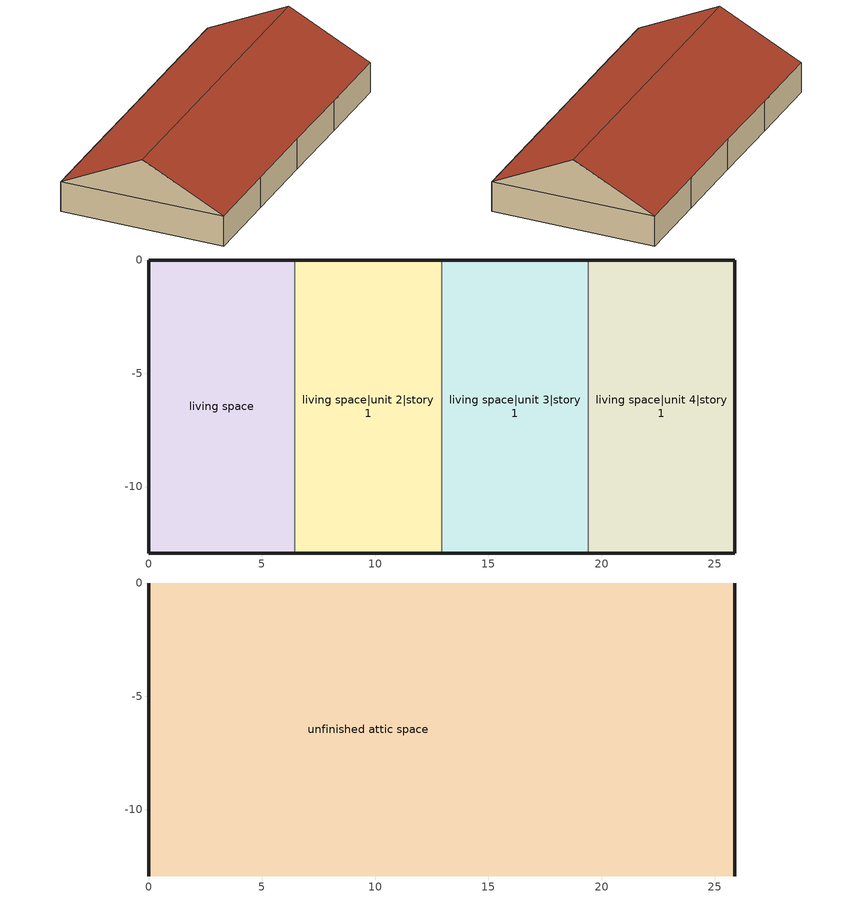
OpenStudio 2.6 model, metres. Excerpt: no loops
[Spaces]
living space
 floor foundation: 0,-12.93 0,0 6.47,0 6.47,-12.93 z0
 wall outside: 6.47,0 0,0 0,-12.93 6.47,-12.93 z0:2.44
 wall to living space|unit 2|story 1: 6.47,-12.93 6.47,0 z0:2.44
living space|unit 2|story 1
 floor foundation: 6.47,-12.93 6.47,0 12.93,0 12.93,-12.93 z0
 wall outside: 6.47,-12.93 12.93,-12.93 / 12.93,0 6.47,0 z0:2.44
 wall to living space|unit 3|story 1: 12.93,-12.93 12.93,0 z0:2.44
living space|unit 3|story 1
 floor foundation: 12.93,-12.93 12.93,0 19.4,0 19.4,-12.93 z0
 wall outside: 12.93,-12.93 19.4,-12.93 / 19.4,0 12.93,0 z0:2.44
 wall to living space|unit 4|story 1: 19.4,-12.93 19.4,0 z0:2.44
living space|unit 4|story 1
 floor foundation: 19.4,-12.93 19.4,0 25.86,0 25.86,-12.93 z0
 wall outside: 19.4,-12.93 25.86,-12.93 25.86,0 19.4,0 z0:2.44
unfinished attic space
 floor to living space: 6.47,0 6.47,-12.93 0,-12.93 0,0 z2.44
 floor to living space|unit 2|story 1: 12.93,0 12.93,-12.93 6.47,-12.93 6.47,0 z2.44
 floor to living space|unit 4|story 1: 25.86,0 25.86,-12.93 19.4,-12.93 19.4,0 z2.44
 floor to living space|unit 3|story 1: 19.4,0 19.4,-12.93 12.93,-12.93 12.93,0 z2.44
 wall outside: 0,-6.47,5.67 0,0,2.44 0,-12.93,2.44; 25.86,-6.47,5.67 25.86,-12.93,2.44 25.86,0,2.44
 roof outside: 0,-6.47,5.67 25.86,-6.47,5.67 25.86,0,2.44 0,0,2.44; 25.86,-6.47,5.67 0,-6.47,5.67 0,-12.93,2.44 25.86,-12.93,2.44
[Building]
Building 1: North Axis {deg}=0; Standards Number of Stories=1; Standards Number of Above Ground Stories=1; Standards Building Type=singlefamilyattached; Standards Number of Living Units=4
[Site]
Denver Intl Ap_CO_USA: Latitude {deg}=39.83; Longitude {deg}=-104.65; Time Zone {hr}=-7; Elevation {m}=1650
[ClimateZones]
Climate Zone Institution Name 2=Building America; Climate Zone Document Year 2=0; Climate Zone Value 2=Cold
[Site:WaterMainsTemperature]
Calculation Method=Correlation; Annual Average Outdoor Air Temperature {C}=10.8753; Maximum Difference In Monthly Average Outdoor Air Temperatures {deltaC}=23.1524
[Site:GroundTemperature:Deep]
10.8753, 10.8753, 10.8753, 10.8753, 10.8753, 10.8753, 10.8753, 10.8753, 10.8753, 10.8753, 10.8753, 10.8753
[ThermalZone] Use Ideal Air Loads=No
Name | Thermostat
living zone | living zone temperature setpoint
living zone|unit 2 | living zone|unit 2 temperature setpoint
living zone|unit 3 | living zone|unit 3 temperature setpoint
living zone|unit 4 | living zone|unit 4 temperature setpoint
unfinished attic zone
[Sizing:Zone]
unfinished attic zone: Zone Cooling Design Supply Air Temperature Input Method=SupplyAirTemperature; Zone Cooling Design Supply Air Temperature {C}=14; Zone Cooling Design Supply Air Temperature Difference {deltaC}=11.11; Zone Heating Design Supply Air Temperature Input Method=SupplyAirTemperature; Zone Heating Design Supply Air Temperature {C}=40; Zone Heating Design Supply Air Temperature Difference {deltaC}=11.11; Zone Cooling Design Supply Air Humidity Ratio {kg-H2O/kg-air}=0.0085; Zone Heating Design Supply Air Humidity Ratio {kg-H2O/kg-air}=0.008; Cooling Design Air Flow Method=DesignDay; Heating Design Air Flow Method=DesignDay; Account for Dedicated Outdoor Air System=No; Dedicated Outdoor Air System Control Strategy=NeutralSupplyAir; Dedicated Outdoor Air Low Setpoint Temperature for Design {C}=autosize; Dedicated Outdoor Air High Setpoint Temperature for Design {C}=autosize
[Space]
Name | Space Type | Thermal Zone | Building Unit
living space | Space Type 1 | living zone | unit 1
living space|unit 2|story 1 | Space Type 1 | living zone|unit 2 | unit 2
living space|unit 3|story 1 | Space Type 1 | living zone|unit 3 | unit 3
living space|unit 4|story 1 | Space Type 1 | living zone|unit 4 | unit 4
unfinished attic space | Space Type 2 | unfinished attic zone
[SpaceType]
Name | Standards Space Type
Space Type 1 | living
Space Type 2 | unfinished attic
[BuildingUnit] Building Unit Type=Residential
unit 1; unit 2; unit 3; unit 4
[GroundHeatExchanger:Vertical] Maximum Flow Rate {m3/s}=0.0033; Number of Bore Holes=120; Bore Hole Length {m}=76.2; Bore Hole Radius {m}=0.0635; Ground Thermal Conductivity {W/m-K}=1.0386; Ground Thermal Heat Capacity {J/m3-K}=1.93558e+06; Ground Temperature {C}=10.8753; Design Flow Rate {m3/s}=0.0033; Grout Thermal Conductivity {W/m-K}=0.6924; Pipe Thermal Conductivity {W/m-K}=0.39813; Pipe Out Diameter {m}=0.02667; U-Tube Distance {m}=0.0245389; Pipe Thickness {m}=0.0024257; Maximum Length of Simulation=1; G-Function Reference Ratio=0.0005; G-Function Ln(T/Ts) Value 1=-15.2996; G-Function G Value 1=-0.348322; G-Function Ln(T/Ts) Value 2=-14.201; G-Function G Value 2=0.022208; G-Function Ln(T/Ts) Value 3=-13.2202; G-Function G Value 3=0.412345; G-Function Ln(T/Ts) Value 4=-12.2086; G-Function G Value 4=0.867498; G-Function Ln(T/Ts) Value 5=-11.1888; G-Function G Value 5=1.357839; G-Function Ln(T/Ts) Value 6=-10.1816; G-Function G Value 6=1.852024; G-Function Ln(T/Ts) Value 7=-9.1815; G-Function G Value 7=2.345656; G-Function Ln(T/Ts) Value 8=-8.6809; G-Function G Value 8=2.593958; G-Function Ln(T/Ts) Value 9=-8.5; G-Function G Value 9=2.679; G-Function Ln(T/Ts) Value 10=-7.8; G-Function G Value 10=3.023; G-Function Ln(T/Ts) Value 11=-7.2; G-Function G Value 11=3.32; G-Function Ln(T/Ts) Value 12=-6.5; G-Function G Value 12=3.681; G-Function Ln(T/Ts) Value 13=-5.9; G-Function G Value 13=4.071; G-Function Ln(T/Ts) Value 14=-5.2; G-Function G Value 14=4.828; G-Function Ln(T/Ts) Value 15=-4.5; G-Function G Value 15=6.253; G-Function Ln(T/Ts) Value 16=-3.963; G-Function G Value 16=7.894; G-Function Ln(T/Ts) Value 17=-3.27; G-Function G Value 17=11.82; G-Function Ln(T/Ts) Value 18=-2.864; G-Function G Value 18=15.117; G-Function Ln(T/Ts) Value 19=-2.577; G-Function G Value 19=18.006; G-Function Ln(T/Ts) Value 20=-2.171; G-Function G Value 20=22.887; G-Function Ln(T/Ts) Value 21=-1.884; G-Function G Value 21=26.924; G-Function Ln(T/Ts) Value 22=-1.191; G-Function G Value 22=38.004; G-Function Ln(T/Ts) Value 23=-0.497; G-Function G Value 23=49.919; G-Function Ln(T/Ts) Value 24=-0.274; G-Function G Value 24=53.407; G-Function Ln(T/Ts) Value 25=-0.051; G-Function G Value 25=56.632; G-Function Ln(T/Ts) Value 26=0.196; G-Function G Value 26=59.825; G-Function Ln(T/Ts) Value 27=0.419; G-Function G Value 27=62.349; G-Function Ln(T/Ts) Value 28=0.642; G-Function G Value 28=64.524; G-Function Ln(T/Ts) Value 29=0.873; G-Function G Value 29=66.412; G-Function Ln(T/Ts) Value 30=1.112; G-Function G Value 30=67.993; G-Function Ln(T/Ts) Value 31=1.335; G-Function G Value 31=69.162; G-Function Ln(T/Ts) Value 32=1.679; G-Function G Value 32=70.476; G-Function Ln(T/Ts) Value 33=2.028; G-Function G Value 33=71.361; G-Function Ln(T/Ts) Value 34=2.275; G-Function G Value 34=71.79; G-Function Ln(T/Ts) Value 35=3.003; G-Function G Value 35=72.511
residential gshp vert bore exchanger; residential gshp vert bore|unit 4 exchanger; residential gshp vert bore|unit 2 exchanger; residential gshp vert bore|unit 3 exchanger
[ThermostatSetpoint:DualSetpoint] Heating Setpoint Temperature Schedule=residential heating setpoint; Cooling Setpoint Temperature Schedule=residential cooling setpoint
living zone temperature setpoint; living zone|unit 2 temperature setpoint; living zone|unit 4 temperature setpoint; living zone|unit 3 temperature setpoint
[Schedule:Ruleset]
Name | Default Day Schedule | Summer Design Day Schedule | Winter Design Day Schedule
residential heating setpoint | Schedule Day 4 | residential heating setpoint summer design | residential heating setpoint winter design
residential cooling setpoint | Schedule Day 5 | residential cooling setpoint summer design | residential cooling setpoint winter design
[Schedule:Day]
Schedule Day 4; Schedule Day 5: 24, 0, 0
residential heating setpoint allday1; residential heating setpoint allday2; residential heating setpoint allday3; residential heating setpoint allday4; residential heating setpoint allday5; residential heating setpoint allday6; residential heating setpoint allday7; residential heating setpoint allday8; residential heating setpoint allday9; residential heating setpoint allday10; residential heating setpoint allday11; residential heating setpoint allday12: 24, 0, 21.6667
residential heating setpoint winter design; residential cooling setpoint winter design: 24, 0, 21.1111
residential heating setpoint summer design; residential cooling setpoint summer design: 24, 0, 23.8889
residential cooling setpoint allday1; residential cooling setpoint allday2; residential cooling setpoint allday3; residential cooling setpoint allday4; residential cooling setpoint allday5; residential cooling setpoint allday6; residential cooling setpoint allday7; residential cooling setpoint allday8; residential cooling setpoint allday9; residential cooling setpoint allday10; residential cooling setpoint allday11; residential cooling setpoint allday12: 24, 0, 24.4444
[Schedule:Rule] Apply Sunday=Yes; Apply Monday=Yes; Apply Tuesday=Yes; Apply Wednesday=Yes; Apply Thursday=Yes; Apply Friday=Yes; Apply Saturday=Yes; Date Specification Type=DateRange; Start Day=1
Name | Schedule Ruleset | Rule Order | Day Schedule | Start Month | End Month | End Day
residential heating setpoint allday ruleset1 | residential heating setpoint | 11 | residential heating setpoint allday1 | 1 | 1 | 31
residential heating setpoint allday ruleset2 | residential heating setpoint | 10 | residential heating setpoint allday2 | 2 | 2 | 28
residential heating setpoint allday ruleset3 | residential heating setpoint | 9 | residential heating setpoint allday3 | 3 | 3 | 31
residential heating setpoint allday ruleset4 | residential heating setpoint | 8 | residential heating setpoint allday4 | 4 | 4 | 30
residential heating setpoint allday ruleset5 | residential heating setpoint | 7 | residential heating setpoint allday5 | 5 | 5 | 31
residential heating setpoint allday ruleset6 | residential heating setpoint | 6 | residential heating setpoint allday6 | 6 | 6 | 30
residential heating setpoint allday ruleset7 | residential heating setpoint | 5 | residential heating setpoint allday7 | 7 | 7 | 31
residential heating setpoint allday ruleset8 | residential heating setpoint | 4 | residential heating setpoint allday8 | 8 | 8 | 31
residential heating setpoint allday ruleset9 | residential heating setpoint | 3 | residential heating setpoint allday9 | 9 | 9 | 30
residential heating setpoint allday ruleset10 | residential heating setpoint | 2 | residential heating setpoint allday10 | 10 | 10 | 31
residential heating setpoint allday ruleset11 | residential heating setpoint | 1 | residential heating setpoint allday11 | 11 | 11 | 30
residential heating setpoint allday ruleset12 | residential heating setpoint | 0 | residential heating setpoint allday12 | 12 | 12 | 31
residential cooling setpoint allday ruleset1 | residential cooling setpoint | 11 | residential cooling setpoint allday1 | 1 | 1 | 31
residential cooling setpoint allday ruleset2 | residential cooling setpoint | 10 | residential cooling setpoint allday2 | 2 | 2 | 28
residential cooling setpoint allday ruleset3 | residential cooling setpoint | 9 | residential cooling setpoint allday3 | 3 | 3 | 31
residential cooling setpoint allday ruleset4 | residential cooling setpoint | 8 | residential cooling setpoint allday4 | 4 | 4 | 30
residential cooling setpoint allday ruleset5 | residential cooling setpoint | 7 | residential cooling setpoint allday5 | 5 | 5 | 31
residential cooling setpoint allday ruleset6 | residential cooling setpoint | 6 | residential cooling setpoint allday6 | 6 | 6 | 30
residential cooling setpoint allday ruleset7 | residential cooling setpoint | 5 | residential cooling setpoint allday7 | 7 | 7 | 31
residential cooling setpoint allday ruleset8 | residential cooling setpoint | 4 | residential cooling setpoint allday8 | 8 | 8 | 31
residential cooling setpoint allday ruleset9 | residential cooling setpoint | 3 | residential cooling setpoint allday9 | 9 | 9 | 30
residential cooling setpoint allday ruleset10 | residential cooling setpoint | 2 | residential cooling setpoint allday10 | 10 | 10 | 31
residential cooling setpoint allday ruleset11 | residential cooling setpoint | 1 | residential cooling setpoint allday11 | 11 | 11 | 30
residential cooling setpoint allday ruleset12 | residential cooling setpoint | 0 | residential cooling setpoint allday12 | 12 | 12 | 31
